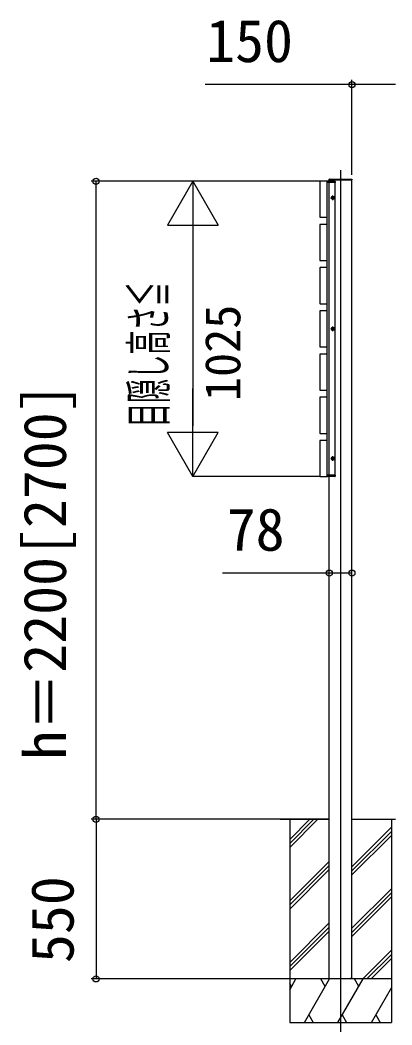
# Model space of a CAD drawing. Units: millimetres, scale not verified. Extents: x -525 to 525, y -783 to 778.
# Drawn here: x 270.5 to 347.3, y -165.3 to 42.6 of the extents above; entities that cross this region are included whole.
import ezdxf
from ezdxf.enums import TextEntityAlignment as Align

# ---------------------------------------------------------------- set-up
doc = ezdxf.new("R2010")
doc.units = ezdxf.units.MM
doc.header["$LTSCALE"] = 4
for name, color, linetype in [('0-4_YKK_12', 2, 'Continuous'), ('0-5_YKK_13', 4, 'Continuous'), ('0-6_YKK_A1', 4, 'Continuous'), ('0-7_YKK_D', 6, 'Continuous')]:
    doc.layers.add(name, color=color, linetype=linetype)
doc.styles.add('ＭＳ ゴシック', font='')
doc.styles.get('ＭＳ ゴシック').set_extended_font_data('MS Gothic')

msp = doc.modelspace()

# ---------------------------------------------------------------- linework, layer by layer
at = {"layer": '0-4_YKK_12'}
msp.add_line((336.67, 11.492), (336.67, -168.349), dxfattribs=at)
at = {"layer": '0-5_YKK_13'}
for p, q in [((333.91, 9.196), (333.91, 8.957)), ((333.91, 8.957), (333.928, 8.957)), ((333.928, 9.196), (333.928, 9.197)), ((333.928, 9.196), (334.314, 9.196)), ((333.928, 8.957), (333.928, 9.196)), ((334.312, 8.957), (333.928, 8.957)), ((334.272, 9.257), (333.97, 9.257)), ((334.314, 9.196), (334.312, 8.957)), ((334.33, 8.957), (334.348, 8.957)), ((334.348, 8.957), (334.35, 9.196)), ((335.502, 9.257), (334.35, 9.257)), ((334.35, 9.196), (335.544, 9.196)), ((334.366, 9.689), (334.396, 9.689)), ((334.39, 9.539), (338.95, 9.539)), ((334.396, 9.689), (338.944, 9.689)), ((335.542, 8.957), (335.56, 8.957)), ((335.56, 8.957), (335.562, 9.196)), ((338.944, 9.689), (338.974, 9.689)), ((339.04, 9.539), (338.95, 9.539)), ((339.034, 9.632), (339.04, 9.539)), ((335.11, 5.345), (335.11, 6.293)), ((334.636, 5.819), (335.584, 5.819)), ((335.2, 5.789), (335.26, 5.789)), ((334.636, -21.301), (335.584, -21.301)), ((335.11, -21.775), (335.11, -20.827)), ((335.2, -21.331), (335.26, -21.331)), ((335.11, -48.595), (335.11, -47.647)), ((334.636, -48.121), (335.584, -48.121)), ((335.2, -48.151), (335.26, -48.151)), ((333.91, -51.559), (333.928, -51.559)), ((333.91, -51.799), (333.91, -51.559)), ((334.312, -51.559), (333.928, -51.559)), ((333.928, -51.559), (333.928, -51.799)), ((333.928, -51.799), (333.928, -51.799)), ((333.928, -51.799), (334.314, -51.799)), ((334.272, -51.859), (333.97, -51.859)), ((334.314, -51.799), (334.312, -51.559)), ((334.33, -51.559), (334.348, -51.559)), ((334.348, -51.559), (334.35, -51.799)), ((334.35, -51.799), (335.544, -51.799)), ((335.502, -51.859), (334.35, -51.859)), ((335.542, -51.559), (335.56, -51.559)), ((335.56, -51.559), (335.562, -51.799))]:
    msp.add_line(p, q, dxfattribs=at)
for points in [[(333.928, 9.197), (333.91, 9.197), (333.91, 9.196)], [(334.35, 9.196), (334.35, 9.257), (334.272, 9.257)], [(334.39, 9.539), (334.3, 9.539), (334.306, 9.632)], [(334.312, 8.957), (334.33, 8.957), (334.332, 9.196)], [(335.544, 9.196), (335.542, 8.957), (334.348, 8.957)], [(335.02, 5.849), (334.96, 5.849), (334.96, 5.789), (335.02, 5.789)], [(335.14, 5.909), (335.14, 5.969), (335.08, 5.969), (335.08, 5.909)], [(335.08, 5.729), (335.08, 5.669), (335.14, 5.669), (335.14, 5.729)], [(335.26, 5.789), (335.26, 5.849), (335.2, 5.849)], [(335.02, -21.271), (334.96, -21.271), (334.96, -21.331), (335.02, -21.331)], [(335.14, -21.211), (335.14, -21.151), (335.08, -21.151), (335.08, -21.211)], [(335.08, -21.391), (335.08, -21.451), (335.14, -21.451), (335.14, -21.391)], [(335.26, -21.331), (335.26, -21.271), (335.2, -21.271)], [(335.02, -48.091), (334.96, -48.091), (334.96, -48.151), (335.02, -48.151)], [(335.14, -48.031), (335.14, -47.971), (335.08, -47.971), (335.08, -48.031)], [(335.08, -48.211), (335.08, -48.271), (335.14, -48.271), (335.14, -48.211)], [(335.26, -48.151), (335.26, -48.091), (335.2, -48.091)], [(333.928, -51.799), (333.91, -51.799), (333.91, -51.799)], [(334.35, -51.799), (334.35, -51.859), (334.272, -51.859)], [(334.312, -51.559), (334.33, -51.559), (334.332, -51.799)], [(335.544, -51.799), (335.542, -51.559), (334.348, -51.559)]]:
    msp.add_lwpolyline(points, dxfattribs=at)
for centre in [(335.11, 5.819), (335.11, -21.301), (335.11, -48.121)]:
    msp.add_circle(centre, 0.354, dxfattribs=at)
for centre, radius, start, end in [((333.97, 9.197), 0.06, 90, 180), ((333.924, 9.712), 0.516, 268.50021, 270.49983), ((334.272, 9.197), 0.06, 359.5, 90), ((334.366, 9.629), 0.06, 90, 176.5), ((334.323, 9.712), 0.516, 269.0002, 270.9998), ((335.502, 9.197), 0.06, 359.5, 90), ((335.553, 9.712), 0.516, 269.0002, 270.9998), ((338.974, 9.629), 0.06, 3.5, 90), ((335.02, 5.909), 0.06, 270, 0), ((335.02, 5.729), 0.06, 0, 90), ((335.2, 5.909), 0.06, 180, 270), ((335.2, 5.729), 0.06, 90, 180), ((335.02, -21.211), 0.06, 270, 0), ((335.02, -21.391), 0.06, 0, 90), ((335.2, -21.211), 0.06, 180, 270), ((335.2, -21.391), 0.06, 90, 180), ((335.02, -48.031), 0.06, 270, 0), ((335.02, -48.211), 0.06, 0, 90), ((335.2, -48.031), 0.06, 180, 270), ((335.2, -48.211), 0.06, 90, 180), ((333.97, -51.799), 0.06, 179.99997, 269.99997), ((333.923, -52.315), 0.516, 89.50014, 91.49976), ((334.272, -51.799), 0.06, 269.99997, 0.49997), ((334.323, -52.315), 0.516, 89.00018, 90.99977), ((335.502, -51.799), 0.06, 269.99997, 0.49997), ((335.553, -52.315), 0.516, 89.00018, 90.99977)]:
    msp.add_arc(centre, radius, start, end, dxfattribs=at)
for centre, major_axis, ratio, start_param, end_param in [((333.97, 9.197), (0, -0.06), 0.7, 3.1415927, 4.712389), ((334.272, 9.197), (0, -0.06), 0.7, 1.5620697, 3.1415927), ((334.35, 9.197), (0.018, 0.0005), 0.029046, 3.1404933, 4.7112135), ((335.502, 9.197), (0, -0.06), 0.7, 1.5620697, 3.1415927), ((333.97, -51.799), (0, 0.06), 0.7, 1.5707963, 3.1415927), ((334.272, -51.799), (0, 0.06), 0.7, 3.1415927, 4.7211156), ((334.35, -51.799), (0.018, -0.0005), 0.029046, 1.5719718, 3.142692), ((335.502, -51.799), (0, 0.06), 0.7, 3.1415927, 4.7211156)]:
    msp.add_ellipse(centre, major_axis=major_axis, ratio=ratio, start_param=start_param, end_param=end_param, dxfattribs=at)
at = {"layer": '0-6_YKK_A1'}
for p, q in [((332.392, 9.179), (332.392, 1.859)), ((333.85, 9.257), (332.47, 9.257)), ((333.91, -51.841), (333.91, 9.197)), ((333.928, 1.859), (333.928, 9.179)), ((334.33, 9.257), (334.33, 9.539)), ((334.33, 9.539), (339.01, 9.539)), ((334.33, -51.561), (334.33, 8.957)), ((335.53, -51.559), (335.53, 8.957)), ((339.01, -155.761), (339.01, 9.539)), ((333.91, -38.011), (333.91, 6.329)), ((332.392, 0.239), (332.392, -7.081)), ((332.47, 1.781), (333.85, 1.781)), ((333.85, 0.317), (332.47, 0.317)), ((333.928, -7.081), (333.928, 0.239)), ((332.47, -7.159), (333.85, -7.159)), ((332.392, -8.701), (332.392, -16.021)), ((333.85, -8.623), (332.47, -8.623)), ((333.928, -16.021), (333.928, -8.701)), ((332.47, -16.099), (333.85, -16.099)), ((332.392, -17.641), (332.392, -24.961)), ((333.85, -17.563), (332.47, -17.563)), ((333.928, -24.961), (333.928, -17.641)), ((332.392, -26.581), (332.392, -33.901)), ((332.47, -25.039), (333.85, -25.039)), ((333.85, -26.503), (332.47, -26.503)), ((333.928, -33.901), (333.928, -26.581)), ((332.47, -33.979), (333.85, -33.979)), ((332.392, -35.521), (332.392, -42.841)), ((333.85, -35.443), (332.47, -35.443)), ((333.928, -42.841), (333.928, -35.521)), ((334.33, -51.561), (334.33, -40.823)), ((332.47, -42.919), (333.85, -42.919)), ((332.392, -44.461), (332.392, -51.781)), ((333.85, -44.383), (332.47, -44.383)), ((333.928, -51.781), (333.928, -44.461)), ((332.47, -51.859), (333.85, -51.859)), ((334.33, -155.761), (334.33, -51.859)), ((334.33, -122.761), (301.855, -122.744)), ((324.191, -122.761), (334.33, -122.761)), ((326.17, -122.761), (326.17, -164.761)), ((326.17, -126.9), (330.309, -122.761)), ((326.17, -127.749), (331.157, -122.761)), ((326.17, -128.597), (332.006, -122.761)), ((348.01, -122.769), (339.01, -122.764)), ((339.01, -132.562), (347.17, -124.402)), ((347.17, -122.761), (347.17, -164.761)), ((339.01, -133.411), (347.17, -125.251)), ((339.01, -134.259), (347.17, -126.099)), ((326.17, -139.628), (334.33, -131.468)), ((326.17, -140.477), (334.33, -132.317)), ((326.17, -141.325), (334.33, -133.165)), ((339.01, -145.29), (347.17, -137.13)), ((339.01, -146.138), (347.17, -137.979)), ((339.01, -146.987), (347.17, -138.827)), ((326.17, -152.356), (334.33, -144.196)), ((326.17, -153.204), (334.33, -145.044)), ((326.17, -154.053), (334.33, -145.893)), ((341.266, -155.761), (347.17, -149.858)), ((342.115, -155.761), (347.17, -150.706)), ((342.964, -155.761), (347.17, -151.555)), ((347.17, -155.761), (326.17, -155.761)), ((326.17, -158.008), (327.467, -155.761)), ((329.199, -164.761), (334.395, -155.761)), ((333.495, -157.32), (332.595, -155.761)), ((336.127, -164.761), (341.324, -155.761)), ((338.769, -155.744), (339.01, -155.503)), ((340.424, -157.32), (339.523, -155.761)), ((326.567, -157.32), (326.17, -156.633)), ((343.056, -164.761), (347.17, -157.635)), ((330.099, -163.203), (330.999, -164.761)), ((337.027, -163.203), (337.927, -164.761)), ((343.956, -163.203), (344.855, -164.761)), ((326.17, -164.761), (347.17, -164.761))]:
    msp.add_line(p, q, dxfattribs=at)
for centre, start, end in [((332.47, 9.179), 90, 180), ((333.85, 9.179), 33.16063, 90), ((333.85, 9.179), 360, 0.77968), ((332.47, 1.859), 180, 270), ((332.47, 0.239), 90, 180), ((333.85, 1.859), 270, 360), ((333.85, 0.239), 360, 90), ((332.47, -7.081), 180, 270), ((333.85, -7.081), 270, 360), ((332.47, -8.701), 90, 180), ((333.85, -8.701), 360, 90), ((332.47, -16.021), 180, 270), ((333.85, -16.021), 270, 360), ((332.47, -17.641), 90, 180), ((333.85, -17.641), 360, 90), ((332.47, -24.961), 180, 270), ((332.47, -26.581), 90, 180), ((333.85, -24.961), 270, 360), ((333.85, -26.581), 360, 90), ((332.47, -33.901), 180, 270), ((333.85, -33.901), 270, 360), ((332.47, -35.521), 90, 180), ((333.85, -35.521), 360, 90), ((332.47, -42.841), 180, 270), ((333.85, -42.841), 270, 360), ((332.47, -44.461), 90, 180), ((333.85, -44.461), 360, 90), ((332.47, -51.781), 180, 270), ((333.85, -51.781), 270, 320.27682), ((333.85, -51.781), 358.7142, 360)]:
    msp.add_arc(centre, 0.078, start, end, dxfattribs=at)
at = {"layer": '0-7_YKK_D'}
for p, q in [((339.01, 10.539), (339.01, 30.239)), ((331.418, 9.239), (285.17, 9.239)), ((286.17, -122.761), (286.17, 9.239)), ((306.17, 9.239), (300.92, 0.145)), ((332.318, 9.239), (306.07, 9.239)), ((306.17, 9.239), (311.42, 0.145)), ((306.17, 9.239), (306.17, -8.948)), ((300.92, 0.145), (311.42, 0.145)), ((306.17, -1.261), (306.17, -41.337)), ((306.17, -51.837), (306.17, -33.65)), ((306.17, -51.837), (300.92, -42.743)), ((311.42, -42.743), (300.92, -42.743)), ((306.17, -51.837), (311.42, -42.743)), ((332.315, -51.837), (306.07, -51.837)), ((318.775, -122.761), (285.17, -122.761)), ((322.895, -122.761), (285.17, -122.761)), ((286.17, -122.761), (286.17, -155.761)), ((326.73, -155.761), (285.17, -155.761))]:
    msp.add_line(p, q, dxfattribs=at)
for points in [[(348.01, 29.239), (339.01, 29.239), (308.733, 29.239)], [(339.01, -71.837), (334.33, -71.837), (312.303, -71.837)]]:
    msp.add_lwpolyline(points, dxfattribs=at)
for centre in [(339.01, 29.239), (286.17, 9.239), (334.33, -71.837), (339.01, -71.837), (286.17, -122.761), (286.17, -122.761), (286.17, -155.761)]:
    msp.add_circle(centre, 0.637, dxfattribs=at)

# ---------------------------------------------------------------- texts
at = {"layer": '0-7_YKK_D', "style": 'ＭＳ ゴシック'}
for s, p in [('150', (308.892, 31.239)), ('78', (313.144, -69.837))]:
    msp.add_text(s, height=8.798, dxfattribs=at).set_placement(p, align=Align.BOTTOM_LEFT)
at = {"layer": '0-7_YKK_D', "style": 'ＭＳ ゴシック', "width": 0.5}
msp.add_text('目隠し高さ≦', height=7.331, rotation=90, dxfattribs=at).set_placement((302.863, -41.626), align=Align.BOTTOM_LEFT)
at = {"layer": '0-7_YKK_D', "style": 'ＭＳ ゴシック'}
for s, height, p in [('1025', 7.331, (318.17, -36.242)), ('h＝2200[2700]', 8.798, (282.602, -110.42)), ('550', 8.798, (284.17, -152.489))]:
    msp.add_text(s, height=height, rotation=90, dxfattribs=at).set_placement(p, align=Align.BOTTOM_LEFT)

doc.saveas('drawing.dxf')
